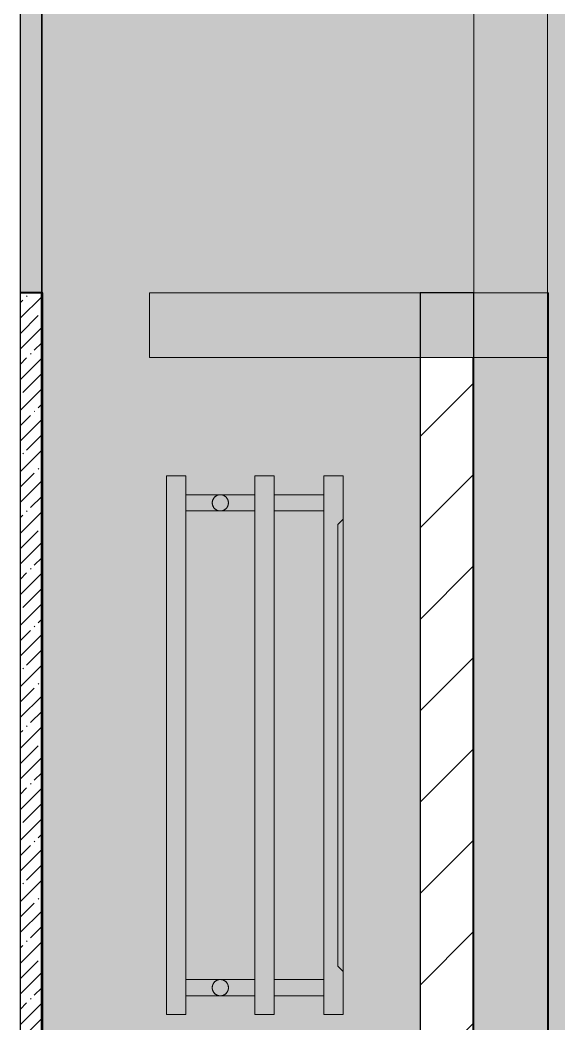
# Model space of a CAD drawing. Header units: millimetres. Extents: x 39486 to 115248, y -1987 to 27400.
# Drawn here: x 95969 to 96469, y 4321 to 5253 of the extents above; entities that cross this region are included whole.
import ezdxf

# ---------------------------------------------------------------- set-up
doc = ezdxf.new("R2010")
doc.units = ezdxf.units.MM
for name, color, linetype, lineweight, true_color in [('A-WALL-4', 7, 'Continuous', 40, 0x3c3c3c), ('A-WALL-5', 7, 'Continuous', 30, 0x3c3c3c), ('A-WALL-7', 7, 'Continuous', 30, 0x747472), ('A-WALL-FNSH-3', 7, 'Continuous', 30, 0x3c3c3c), ('I-FURN-103', 7, 'Continuous', 9, 0xd0d0ce), ('I-FURN-105', 7, 'Continuous', 9, 0xdbdbd7), ('I-FURN-3', 7, 'Continuous', 9, 0xc0c0c0), ('I-WALL-1', 7, 'Continuous', 9, 0x787878)]:
    doc.layers.add(name, color=color, linetype=linetype, lineweight=lineweight, true_color=true_color)
for name, color, linetype, lineweight in [('A-WALL-PATT', 7, 'Continuous', 9), ('I-WALL', 7, 'Continuous', 9), ('M-EQPM', 7, 'Continuous', 9)]:
    doc.layers.add(name, color=color, linetype=linetype, lineweight=lineweight)
for name, color, linetype, lineweight, true_color, transparency in [('I-FURN-104', 7, 'Continuous', 9, 0xf7f7ef, 0.7), ('I-FURN-109', 7, 'Continuous', 9, 0x7f7f7f, 0.7), ('M-EQPM-1', 7, 'Continuous', 9, 0xe6e6e6, 0.7)]:
    doc.layers.add(name, color=color, linetype=linetype, lineweight=lineweight, true_color=true_color, transparency=transparency)

# ---------------------------------------------------------------- blocks, each defined once
blk = doc.blocks.new('radiator_prado_classic_z_tip_30_po exemplyaru - Classic Z Тип 30-500-30677900-Развертка 2_19-2')
at = {"layer": 'M-EQPM-1'}
for points in [[(-26764.3, 4330), (-26746.3, 4330), (-26746.3, 4830), (-26764.3, 4830), (-26764.3, 4341.2)], [(-26682.3, 4330), (-26664.3, 4330), (-26664.3, 4830), (-26682.3, 4830), (-26682.3, 4341.2)], [(-26600.3, 4330), (-26600.3, 4370), (-26605.3, 4375), (-26605.3, 4785), (-26600.3, 4790), (-26600.3, 4830), (-26618.3, 4830), (-26618.3, 4330)], [(-26708.94, 4799.77), (-26708.49, 4800.33), (-26708.89, 4799.84)], [(-26707.07, 4803.03), (-26707.06, 4803.06), (-26707.06, 4803.06)], [(-26600.3, 4370), (-26600.3, 4790), (-26605.3, 4785), (-26605.3, 4375)], [(-26707.07, 4353.03), (-26707.06, 4353.06), (-26707.06, 4353.06)], [(-26708.94, 4349.77), (-26708.49, 4350.33), (-26708.89, 4349.84)]]:
    blk.add_hatch(color=256, dxfattribs=at).paths.add_polyline_path(points)
h = blk.add_hatch(color=256, dxfattribs=at)
h.paths.add_polyline_path([(-26710.55, 4805), (-26682.3, 4805), (-26682.3, 4812.5), (-26746.3, 4812.24), (-26746.3, 4805), (-26711.4, 4805)])
h.paths.add_polyline_path([(-26618.3, 4805), (-26618.3, 4812.5), (-26664.3, 4812.24), (-26664.3, 4805)])
h.paths.add_polyline_path([(-26707.07, 4806.97), (-26707.06, 4806.94), (-26707.06, 4806.95)])
h.paths.add_polyline_path([(-26708.94, 4810.23), (-26708.27, 4809.38), (-26708.89, 4810.16)])
h.paths.add_polyline_path([(-26720.79, 4808.75), (-26720.11, 4809.67), (-26720.79, 4808.76)])
h.paths.add_polyline_path([(-26721.53, 4806.97), (-26721.53, 4807), (-26721.53, 4806.98)])
h = blk.add_hatch(color=256, dxfattribs=at)
h.paths.add_polyline_path([(-26707.07, 4806.97), (-26707.34, 4807.65), (-26707.07, 4806.98)])
h.paths.add_polyline_path([(-26707.81, 4808.75), (-26708.27, 4809.38), (-26707.81, 4808.76)])
h = blk.add_hatch(color=256, dxfattribs=at)
h.paths.add_polyline_path([(-26714.3, 4797.5), (-26682.3, 4797.76), (-26682.3, 4805), (-26706.8, 4805), (-26707.34, 4802.35), (-26708.49, 4800.33), (-26709.83, 4799.02), (-26710.88, 4798.37), (-26712.56, 4797.73), (-26712.86, 4797.64)])
h.paths.add_polyline_path([(-26746.3, 4797.5), (-26712.36, 4797.79), (-26710.37, 4798.64), (-26708.51, 4800.33), (-26707.72, 4801.44), (-26707.06, 4803.12), (-26707.07, 4805), (-26746.3, 4805), (-26746.3, 4797.64)])
h.paths.add_polyline_path([(-26719.66, 4799.77), (-26720.33, 4800.62), (-26719.71, 4799.84)])
h.paths.add_polyline_path([(-26664.3, 4797.5), (-26618.3, 4797.76), (-26618.3, 4805), (-26664.3, 4805), (-26664.3, 4797.76)])
h = blk.add_hatch(color=256, dxfattribs=at)
h.paths.add_polyline_path([(-26720.79, 4358.75), (-26720.11, 4359.67), (-26720.79, 4358.76)])
h.paths.add_polyline_path([(-26721.53, 4356.97), (-26721.53, 4357), (-26721.53, 4356.98)])
h.paths.add_polyline_path([(-26718.05, 4355), (-26682.3, 4355), (-26682.3, 4362.5), (-26746.3, 4362.24), (-26746.3, 4355), (-26719.6, 4355)])
h.paths.add_polyline_path([(-26618.3, 4355), (-26618.3, 4362.5), (-26664.3, 4362.24), (-26664.3, 4355)])
h = blk.add_hatch(color=256, dxfattribs=at)
h.paths.add_polyline_path([(-26707.81, 4351.25), (-26708.49, 4350.33), (-26707.81, 4351.24)])
h.paths.add_polyline_path([(-26707.07, 4353.03), (-26707.34, 4352.35), (-26707.07, 4353.02)])
h.paths.add_polyline_path([(-26746.3, 4347.5), (-26682.3, 4347.76), (-26682.3, 4355), (-26746.3, 4355), (-26746.3, 4347.64)])
h.paths.add_polyline_path([(-26664.3, 4347.5), (-26618.3, 4347.76), (-26618.3, 4355), (-26664.3, 4355), (-26664.3, 4347.76)])
h.paths.add_polyline_path([(-26719.66, 4349.77), (-26720.33, 4350.62), (-26719.71, 4349.84)])
h = blk.add_hatch(color=256, dxfattribs=at)
h.paths.add_polyline_path([(-26707.07, 4356.97), (-26707.34, 4357.65), (-26707.07, 4356.98)])
h.paths.add_polyline_path([(-26707.81, 4358.75), (-26708.38, 4359.52), (-26707.81, 4358.76)])
at = {"layer": 'M-EQPM'}
for p, q in [((-26764.3, 4330), (-26764.3, 4830)), ((-26764.3, 4830), (-26746.3, 4830)), ((-26746.3, 4830), (-26764.3, 4830)), ((-26764.3, 4830), (-26764.3, 4330)), ((-26746.3, 4330), (-26746.3, 4830)), ((-26746.3, 4812.5), (-26746.3, 4830)), ((-26682.3, 4830), (-26664.3, 4830)), ((-26664.3, 4830), (-26682.3, 4830)), ((-26682.3, 4330), (-26682.3, 4830)), ((-26682.3, 4830), (-26682.3, 4812.5)), ((-26664.3, 4330), (-26664.3, 4830)), ((-26664.3, 4812.5), (-26664.3, 4830)), ((-26600.3, 4830), (-26618.3, 4830)), ((-26618.3, 4830), (-26600.3, 4830)), ((-26618.3, 4830), (-26618.3, 4330)), ((-26618.3, 4830), (-26618.3, 4812.5)), ((-26600.3, 4790), (-26600.3, 4830)), ((-26600.3, 4830), (-26600.3, 4330)), ((-26682.3, 4812.5), (-26746.3, 4812.5)), ((-26682.3, 4812.5), (-26746.3, 4812.5)), ((-26746.3, 4810.3), (-26746.3, 4812.5)), ((-26746.3, 4812.5), (-26746.3, 4812.24)), ((-26746.3, 4811.5), (-26746.3, 4812.5)), ((-26746.3, 4812.5), (-26746.3, 4805)), ((-26746.3, 4812.24), (-26746.3, 4811.5)), ((-26746.3, 4797.76), (-26746.3, 4812.24)), ((-26746.3, 4811.5), (-26746.3, 4810.3)), ((-26746.3, 4806.94), (-26746.3, 4811.5)), ((-26746.3, 4808.75), (-26746.3, 4810.3)), ((-26746.3, 4810.3), (-26746.3, 4808.75)), ((-26746.3, 4806.94), (-26746.3, 4808.75)), ((-26746.3, 4808.75), (-26746.3, 4806.94)), ((-26682.3, 4812.5), (-26682.3, 4812.24)), ((-26682.3, 4810.3), (-26682.3, 4812.5)), ((-26682.3, 4812.5), (-26682.3, 4812.24)), ((-26682.3, 4805), (-26682.3, 4812.5)), ((-26682.3, 4812.24), (-26682.3, 4811.5)), ((-26682.3, 4812.24), (-26682.3, 4811.5)), ((-26682.3, 4812.24), (-26682.3, 4797.76)), ((-26682.3, 4811.5), (-26682.3, 4810.3)), ((-26682.3, 4811.5), (-26682.3, 4805)), ((-26682.3, 4810.3), (-26682.3, 4808.75)), ((-26682.3, 4806.94), (-26682.3, 4810.3)), ((-26682.3, 4808.75), (-26682.3, 4805)), ((-26618.3, 4812.5), (-26664.3, 4812.5)), ((-26618.3, 4812.5), (-26664.3, 4812.5)), ((-26664.3, 4812.24), (-26664.3, 4812.5)), ((-26664.3, 4812.5), (-26664.3, 4812.24)), ((-26664.3, 4811.5), (-26664.3, 4812.5)), ((-26664.3, 4812.5), (-26664.3, 4805)), ((-26664.3, 4811.5), (-26664.3, 4812.24)), ((-26664.3, 4812.24), (-26664.3, 4811.5)), ((-26664.3, 4797.76), (-26664.3, 4812.24)), ((-26664.3, 4810.3), (-26664.3, 4811.5)), ((-26664.3, 4811.5), (-26664.3, 4810.3)), ((-26664.3, 4810.3), (-26664.3, 4811.5)), ((-26664.3, 4806.94), (-26664.3, 4810.3)), ((-26664.3, 4810.3), (-26664.3, 4808.75)), ((-26664.3, 4805), (-26664.3, 4810.3)), ((-26664.3, 4808.75), (-26664.3, 4806.94)), ((-26618.3, 4812.24), (-26618.3, 4812.5)), ((-26618.3, 4812.5), (-26618.3, 4805)), ((-26618.3, 4811.5), (-26618.3, 4812.5)), ((-26618.3, 4812.5), (-26618.3, 4805)), ((-26618.3, 4811.5), (-26618.3, 4812.24)), ((-26618.3, 4812.24), (-26618.3, 4797.76)), ((-26618.3, 4810.3), (-26618.3, 4811.5)), ((-26618.3, 4810.3), (-26618.3, 4811.5)), ((-26618.3, 4808.75), (-26618.3, 4810.3)), ((-26618.3, 4805), (-26618.3, 4810.3)), ((-26618.3, 4806.94), (-26618.3, 4808.75)), ((-26746.3, 4805), (-26746.3, 4806.94)), ((-26746.3, 4806.94), (-26746.3, 4805)), ((-26746.3, 4805), (-26746.3, 4806.94)), ((-26746.3, 4803.06), (-26746.3, 4805)), ((-26746.3, 4805), (-26746.3, 4797.76)), ((-26746.3, 4803.06), (-26746.3, 4805)), ((-26746.3, 4805), (-26746.3, 4797.5)), ((-26746.3, 4801.25), (-26746.3, 4803.06)), ((-26746.3, 4799.7), (-26746.3, 4803.06)), ((-26746.3, 4798.5), (-26746.3, 4801.25)), ((-26746.3, 4797.5), (-26746.3, 4799.7)), ((-26682.3, 4805), (-26682.3, 4806.94)), ((-26682.3, 4805), (-26682.3, 4803.06)), ((-26682.3, 4803.06), (-26682.3, 4805)), ((-26682.3, 4805), (-26682.3, 4798.5)), ((-26682.3, 4797.5), (-26682.3, 4805)), ((-26682.3, 4803.06), (-26682.3, 4801.25)), ((-26682.3, 4799.7), (-26682.3, 4803.06)), ((-26682.3, 4801.25), (-26682.3, 4799.7)), ((-26682.3, 4799.7), (-26682.3, 4798.5)), ((-26682.3, 4797.5), (-26682.3, 4799.7)), ((-26664.3, 4805), (-26664.3, 4806.94)), ((-26664.3, 4806.94), (-26664.3, 4805)), ((-26664.3, 4803.06), (-26664.3, 4805)), ((-26664.3, 4805), (-26664.3, 4798.5)), ((-26664.3, 4797.76), (-26664.3, 4805)), ((-26664.3, 4805), (-26664.3, 4797.5)), ((-26664.3, 4801.25), (-26664.3, 4803.06)), ((-26664.3, 4798.5), (-26664.3, 4801.25)), ((-26618.3, 4805), (-26618.3, 4806.94)), ((-26618.3, 4803.06), (-26618.3, 4805)), ((-26618.3, 4805), (-26618.3, 4803.06)), ((-26618.3, 4799.7), (-26618.3, 4805)), ((-26618.3, 4805), (-26618.3, 4797.5)), ((-26618.3, 4797.5), (-26618.3, 4803.06)), ((-26618.3, 4803.06), (-26618.3, 4801.25)), ((-26618.3, 4801.25), (-26618.3, 4799.7)), ((-26618.3, 4799.7), (-26618.3, 4797.76)), ((-26618.3, 4797.76), (-26618.3, 4799.7)), ((-26746.3, 4797.5), (-26746.3, 4798.5)), ((-26746.3, 4797.76), (-26746.3, 4797.5)), ((-26746.3, 4797.5), (-26682.3, 4797.5)), ((-26746.3, 4797.5), (-26682.3, 4797.5)), ((-26746.3, 4362.5), (-26746.3, 4797.5)), ((-26682.3, 4798.5), (-26682.3, 4797.76)), ((-26682.3, 4798.5), (-26682.3, 4797.5)), ((-26682.3, 4797.76), (-26682.3, 4797.5)), ((-26682.3, 4797.5), (-26682.3, 4362.5)), ((-26664.3, 4797.5), (-26664.3, 4798.5)), ((-26664.3, 4798.5), (-26664.3, 4797.76)), ((-26664.3, 4797.76), (-26664.3, 4797.5)), ((-26664.3, 4797.5), (-26664.3, 4797.76)), ((-26664.3, 4797.5), (-26618.3, 4797.5)), ((-26664.3, 4797.5), (-26618.3, 4797.5)), ((-26664.3, 4362.5), (-26664.3, 4797.5)), ((-26618.3, 4797.76), (-26618.3, 4797.5)), ((-26618.3, 4797.5), (-26618.3, 4797.76)), ((-26618.3, 4797.5), (-26618.3, 4362.5)), ((-26600.3, 4790), (-26605.3, 4785)), ((-26600.3, 4790), (-26605.3, 4785)), ((-26600.3, 4790), (-26605.3, 4785)), ((-26600.3, 4790), (-26605.3, 4785)), ((-26600.3, 4790), (-26605.3, 4785)), ((-26600.3, 4790), (-26605.3, 4785)), ((-26600.3, 4790), (-26605.3, 4785)), ((-26600.3, 4790), (-26605.3, 4785)), ((-26600.3, 4790), (-26605.3, 4785)), ((-26600.3, 4790), (-26605.3, 4785)), ((-26600.3, 4790), (-26605.3, 4785)), ((-26600.3, 4790), (-26605.3, 4785)), ((-26600.3, 4790), (-26605.3, 4785)), ((-26600.3, 4790), (-26605.3, 4785)), ((-26600.3, 4790), (-26605.3, 4785)), ((-26600.3, 4790), (-26605.3, 4785)), ((-26600.3, 4790), (-26605.3, 4785)), ((-26600.3, 4790), (-26605.3, 4785)), ((-26600.3, 4790), (-26605.3, 4785)), ((-26600.3, 4790), (-26605.3, 4785)), ((-26600.3, 4790), (-26605.3, 4785)), ((-26600.3, 4790), (-26605.3, 4785)), ((-26600.3, 4790), (-26605.3, 4785)), ((-26600.3, 4790), (-26605.3, 4785)), ((-26600.3, 4790), (-26605.3, 4785)), ((-26600.3, 4790), (-26605.3, 4785)), ((-26600.3, 4790), (-26605.3, 4785)), ((-26600.3, 4790), (-26605.3, 4785)), ((-26600.3, 4370), (-26600.3, 4790)), ((-26600.3, 4790), (-26600.3, 4370)), ((-26600.3, 4370), (-26600.3, 4790)), ((-26600.3, 4790), (-26600.3, 4370)), ((-26600.3, 4370), (-26600.3, 4790)), ((-26600.3, 4790), (-26600.3, 4370)), ((-26600.3, 4370), (-26600.3, 4790)), ((-26600.3, 4790), (-26600.3, 4370)), ((-26600.3, 4370), (-26600.3, 4790)), ((-26600.3, 4790), (-26600.3, 4370)), ((-26600.3, 4370), (-26600.3, 4790)), ((-26600.3, 4790), (-26600.3, 4370)), ((-26600.3, 4370), (-26600.3, 4790)), ((-26600.3, 4790), (-26600.3, 4370)), ((-26600.3, 4370), (-26600.3, 4790)), ((-26600.3, 4790), (-26600.3, 4370)), ((-26600.3, 4370), (-26600.3, 4790)), ((-26600.3, 4370), (-26600.3, 4790)), ((-26600.3, 4790), (-26600.3, 4370)), ((-26600.3, 4370), (-26600.3, 4790)), ((-26600.3, 4790), (-26600.3, 4370)), ((-26600.3, 4370), (-26600.3, 4790)), ((-26600.3, 4790), (-26600.3, 4370)), ((-26600.3, 4370), (-26600.3, 4790)), ((-26600.3, 4790), (-26600.3, 4370)), ((-26600.3, 4370), (-26600.3, 4790)), ((-26600.3, 4790), (-26600.3, 4370)), ((-26600.3, 4370), (-26600.3, 4790)), ((-26600.3, 4790), (-26600.3, 4370)), ((-26605.3, 4375), (-26605.3, 4785)), ((-26605.3, 4785), (-26605.3, 4375)), ((-26605.3, 4375), (-26605.3, 4785)), ((-26605.3, 4785), (-26605.3, 4375)), ((-26605.3, 4375), (-26605.3, 4785)), ((-26605.3, 4785), (-26605.3, 4375)), ((-26605.3, 4375), (-26605.3, 4785)), ((-26605.3, 4785), (-26605.3, 4375)), ((-26605.3, 4375), (-26605.3, 4785)), ((-26605.3, 4785), (-26605.3, 4375)), ((-26605.3, 4375), (-26605.3, 4785)), ((-26605.3, 4785), (-26605.3, 4375)), ((-26605.3, 4375), (-26605.3, 4785)), ((-26605.3, 4785), (-26605.3, 4375)), ((-26605.3, 4785), (-26605.3, 4375)), ((-26605.3, 4375), (-26605.3, 4785)), ((-26605.3, 4785), (-26605.3, 4375)), ((-26605.3, 4375), (-26605.3, 4785)), ((-26605.3, 4785), (-26605.3, 4375)), ((-26605.3, 4375), (-26605.3, 4785)), ((-26605.3, 4785), (-26605.3, 4375)), ((-26605.3, 4375), (-26605.3, 4785)), ((-26605.3, 4785), (-26605.3, 4375)), ((-26605.3, 4375), (-26605.3, 4785)), ((-26605.3, 4785), (-26605.3, 4375)), ((-26605.3, 4785), (-26605.3, 4375)), ((-26605.3, 4375), (-26605.3, 4785)), ((-26605.3, 4785), (-26605.3, 4375)), ((-26605.3, 4375), (-26600.3, 4370)), ((-26600.3, 4370), (-26605.3, 4375)), ((-26605.3, 4375), (-26600.3, 4370)), ((-26600.3, 4370), (-26605.3, 4375)), ((-26605.3, 4375), (-26600.3, 4370)), ((-26600.3, 4370), (-26605.3, 4375)), ((-26605.3, 4375), (-26600.3, 4370)), ((-26600.3, 4370), (-26605.3, 4375)), ((-26605.3, 4375), (-26600.3, 4370)), ((-26600.3, 4370), (-26605.3, 4375)), ((-26605.3, 4375), (-26600.3, 4370)), ((-26600.3, 4370), (-26605.3, 4375)), ((-26605.3, 4375), (-26600.3, 4370)), ((-26600.3, 4370), (-26605.3, 4375)), ((-26605.3, 4375), (-26600.3, 4370)), ((-26600.3, 4370), (-26605.3, 4375)), ((-26605.3, 4375), (-26600.3, 4370)), ((-26600.3, 4370), (-26605.3, 4375)), ((-26605.3, 4375), (-26600.3, 4370)), ((-26600.3, 4370), (-26605.3, 4375)), ((-26605.3, 4375), (-26600.3, 4370)), ((-26600.3, 4370), (-26605.3, 4375)), ((-26605.3, 4375), (-26600.3, 4370)), ((-26600.3, 4370), (-26605.3, 4375)), ((-26605.3, 4375), (-26600.3, 4370)), ((-26605.3, 4375), (-26600.3, 4370)), ((-26605.3, 4375), (-26600.3, 4370)), ((-26600.3, 4370), (-26605.3, 4375)), ((-26600.3, 4330), (-26600.3, 4370)), ((-26682.3, 4362.5), (-26746.3, 4362.5)), ((-26682.3, 4362.5), (-26746.3, 4362.5)), ((-26746.3, 4362.24), (-26746.3, 4362.5)), ((-26746.3, 4362.5), (-26746.3, 4362.24)), ((-26746.3, 4360.3), (-26746.3, 4362.5)), ((-26746.3, 4362.5), (-26746.3, 4355)), ((-26746.3, 4361.5), (-26746.3, 4362.24)), ((-26746.3, 4362.24), (-26746.3, 4360.3)), ((-26746.3, 4347.76), (-26746.3, 4362.24)), ((-26746.3, 4356.94), (-26746.3, 4361.5)), ((-26682.3, 4362.5), (-26682.3, 4362.24)), ((-26682.3, 4361.5), (-26682.3, 4362.5)), ((-26682.3, 4362.5), (-26682.3, 4362.24)), ((-26682.3, 4355), (-26682.3, 4362.5)), ((-26682.3, 4362.24), (-26682.3, 4361.5)), ((-26682.3, 4362.24), (-26682.3, 4355)), ((-26682.3, 4362.24), (-26682.3, 4347.76)), ((-26682.3, 4361.5), (-26682.3, 4360.3)), ((-26682.3, 4360.3), (-26682.3, 4361.5)), ((-26618.3, 4362.5), (-26664.3, 4362.5)), ((-26618.3, 4362.5), (-26664.3, 4362.5)), ((-26664.3, 4355), (-26664.3, 4362.5)), ((-26664.3, 4362.5), (-26664.3, 4362.24)), ((-26664.3, 4360.3), (-26664.3, 4362.5)), ((-26664.3, 4362.5), (-26664.3, 4355)), ((-26664.3, 4362.24), (-26664.3, 4361.5)), ((-26664.3, 4347.76), (-26664.3, 4362.24)), ((-26664.3, 4361.5), (-26664.3, 4360.3)), ((-26618.3, 4362.24), (-26618.3, 4362.5)), ((-26618.3, 4362.5), (-26618.3, 4362.24)), ((-26618.3, 4362.24), (-26618.3, 4362.5)), ((-26618.3, 4362.5), (-26618.3, 4355)), ((-26618.3, 4361.5), (-26618.3, 4362.24)), ((-26618.3, 4362.24), (-26618.3, 4355)), ((-26618.3, 4355), (-26618.3, 4362.24)), ((-26618.3, 4362.24), (-26618.3, 4347.76)), ((-26618.3, 4355), (-26618.3, 4361.5)), ((-26746.3, 4360.3), (-26746.3, 4358.75)), ((-26746.3, 4356.94), (-26746.3, 4360.3)), ((-26746.3, 4358.75), (-26746.3, 4356.94)), ((-26746.3, 4355), (-26746.3, 4356.94)), ((-26746.3, 4356.94), (-26746.3, 4355)), ((-26746.3, 4355), (-26746.3, 4356.94)), ((-26746.3, 4351.25), (-26746.3, 4355)), ((-26746.3, 4355), (-26746.3, 4351.25)), ((-26746.3, 4353.06), (-26746.3, 4355)), ((-26746.3, 4355), (-26746.3, 4347.5)), ((-26746.3, 4348.5), (-26746.3, 4353.06)), ((-26682.3, 4360.3), (-26682.3, 4358.75)), ((-26682.3, 4358.75), (-26682.3, 4360.3)), ((-26682.3, 4358.75), (-26682.3, 4355)), ((-26682.3, 4356.94), (-26682.3, 4358.75)), ((-26682.3, 4355), (-26682.3, 4356.94)), ((-26682.3, 4355), (-26682.3, 4353.06)), ((-26682.3, 4349.7), (-26682.3, 4355)), ((-26682.3, 4355), (-26682.3, 4351.25)), ((-26682.3, 4347.5), (-26682.3, 4355)), ((-26682.3, 4353.06), (-26682.3, 4351.25)), ((-26664.3, 4360.3), (-26664.3, 4356.94)), ((-26664.3, 4358.75), (-26664.3, 4360.3)), ((-26664.3, 4355), (-26664.3, 4358.75)), ((-26664.3, 4356.94), (-26664.3, 4355)), ((-26664.3, 4351.25), (-26664.3, 4355)), ((-26664.3, 4355), (-26664.3, 4347.76)), ((-26664.3, 4353.06), (-26664.3, 4355)), ((-26664.3, 4355), (-26664.3, 4347.5)), ((-26664.3, 4349.7), (-26664.3, 4353.06)), ((-26618.3, 4353.06), (-26618.3, 4355)), ((-26618.3, 4355), (-26618.3, 4353.06)), ((-26618.3, 4353.06), (-26618.3, 4355)), ((-26618.3, 4355), (-26618.3, 4347.5)), ((-26618.3, 4351.25), (-26618.3, 4353.06)), ((-26618.3, 4353.06), (-26618.3, 4349.7)), ((-26618.3, 4351.25), (-26618.3, 4353.06)), ((-26746.3, 4349.7), (-26746.3, 4351.25)), ((-26746.3, 4351.25), (-26746.3, 4349.7)), ((-26746.3, 4348.5), (-26746.3, 4349.7)), ((-26746.3, 4349.7), (-26746.3, 4347.76)), ((-26746.3, 4347.76), (-26746.3, 4348.5)), ((-26746.3, 4347.5), (-26746.3, 4348.5)), ((-26746.3, 4347.5), (-26746.3, 4347.76)), ((-26746.3, 4347.76), (-26746.3, 4347.5)), ((-26746.3, 4347.5), (-26682.3, 4347.5)), ((-26746.3, 4347.5), (-26682.3, 4347.5)), ((-26746.3, 4330), (-26746.3, 4347.5)), ((-26682.3, 4351.25), (-26682.3, 4348.5)), ((-26682.3, 4351.25), (-26682.3, 4349.7)), ((-26682.3, 4347.76), (-26682.3, 4349.7)), ((-26682.3, 4349.7), (-26682.3, 4348.5)), ((-26682.3, 4348.5), (-26682.3, 4347.76)), ((-26682.3, 4348.5), (-26682.3, 4347.76)), ((-26682.3, 4347.76), (-26682.3, 4347.5)), ((-26682.3, 4347.5), (-26682.3, 4347.76)), ((-26682.3, 4347.76), (-26682.3, 4347.5)), ((-26682.3, 4347.5), (-26682.3, 4330)), ((-26664.3, 4349.7), (-26664.3, 4351.25)), ((-26664.3, 4347.5), (-26664.3, 4349.7)), ((-26664.3, 4348.5), (-26664.3, 4349.7)), ((-26664.3, 4347.5), (-26664.3, 4348.5)), ((-26664.3, 4347.76), (-26664.3, 4347.5)), ((-26664.3, 4347.5), (-26618.3, 4347.5)), ((-26664.3, 4347.5), (-26618.3, 4347.5)), ((-26664.3, 4330), (-26664.3, 4347.5)), ((-26618.3, 4348.5), (-26618.3, 4351.25)), ((-26618.3, 4347.5), (-26618.3, 4351.25)), ((-26618.3, 4349.7), (-26618.3, 4347.5)), ((-26618.3, 4347.76), (-26618.3, 4348.5)), ((-26618.3, 4347.5), (-26618.3, 4347.76)), ((-26618.3, 4347.5), (-26618.3, 4330)), ((-26764.3, 4330), (-26746.3, 4330)), ((-26746.3, 4330), (-26764.3, 4330)), ((-26682.3, 4330), (-26664.3, 4330)), ((-26664.3, 4330), (-26682.3, 4330)), ((-26600.3, 4330), (-26618.3, 4330)), ((-26618.3, 4330), (-26600.3, 4330))]:
    blk.add_line(p, q, dxfattribs=at)
for centre, start, end in [((-26714.3, 4805), 0, 180), ((-26714.3, 4805), 150, 164.49794), ((-26714.3, 4805), 136.37895, 149.93487), ((-26714.3, 4805), 121.69476, 135), ((-26714.3, 4805), 117.26107, 120), ((-26714.3, 4805), 107.50829, 117.26107), ((-26714.3, 4805), 90, 107.50829), ((-26714.3, 4805), 72.49171, 90), ((-26714.3, 4805), 62.73893, 72.49171), ((-26714.3, 4805), 60, 62.73893), ((-26714.3, 4805), 45, 58.30524), ((-26714.3, 4805), 30.06513, 43.62105), ((-26714.3, 4805), 15.50206, 30), ((-26714.3, 4805), 165, 180), ((-26714.3, 4805), 180, 195), ((-26714.3, 4805), 180, 0), ((-26714.3, 4805), 195.50206, 210), ((-26714.3, 4805), 210.06513, 223.62105), ((-26714.3, 4805), 225, 230.91423), ((-26714.3, 4805), 231.41268, 238.30524), ((-26714.3, 4805), 301.69476, 306.46421), ((-26714.3, 4805), 309.08577, 315), ((-26714.3, 4805), 316.37895, 329.93487), ((-26714.3, 4805), 330, 344.49794), ((-26714.3, 4805), 0, 15), ((-26714.3, 4805), 345, 0), ((-26714.3, 4805), 240, 242.73893), ((-26714.3, 4805), 242.73893, 252.49171), ((-26714.3, 4805), 252.49171, 255), ((-26714.3, 4805), 255, 270), ((-26714.3, 4805), 270, 285), ((-26714.3, 4805), 285, 287.50829), ((-26714.3, 4805), 287.50829, 297.26107), ((-26714.3, 4805), 297.26107, 300), ((-26714.3, 4355), 0, 180), ((-26714.3, 4355), 121.68165, 135), ((-26714.3, 4355), 117.28226, 120), ((-26714.3, 4355), 107.49554, 117.28226), ((-26714.3, 4355), 105.00484, 107.49554), ((-26714.3, 4355), 90.00451, 103.42927), ((-26714.3, 4355), 75.00451, 90), ((-26714.3, 4355), 72.47896, 75), ((-26714.3, 4355), 62.76012, 72.47896), ((-26714.3, 4355), 60.00484, 62.76012), ((-26714.3, 4355), 45.00563, 58.29213), ((-26714.3, 4355), 165, 195), ((-26714.3, 4355), 180, 0), ((-26714.3, 4355), 150, 164.49794), ((-26714.3, 4355), 195.50206, 210), ((-26714.3, 4355), 142.51904, 149.93487), ((-26714.3, 4355), 136.37895, 141.14278), ((-26714.3, 4355), 37.48096, 43.62105), ((-26714.3, 4355), 30.06513, 36.09099), ((-26714.3, 4355), 15.50206, 30), ((-26714.3, 4355), 330, 344.49794), ((-26714.3, 4355), 0, 15), ((-26714.3, 4355), 345, 0), ((-26714.3, 4355), 210.06513, 223.62105), ((-26714.3, 4355), 225, 238.31835), ((-26714.3, 4355), 240, 242.71774), ((-26714.3, 4355), 242.71774, 252.50446), ((-26714.3, 4355), 252.50446, 254.99516), ((-26714.3, 4355), 256.57073, 269.99549), ((-26714.3, 4355), 270, 284.99549), ((-26714.3, 4355), 285, 287.52104), ((-26714.3, 4355), 287.52104, 297.23988), ((-26714.3, 4355), 297.23988, 299.99516), ((-26714.3, 4355), 301.70787, 314.99437), ((-26714.3, 4355), 316.37895, 329.93487)]:
    blk.add_arc(centre, 7.5, start, end, dxfattribs=at)
for points in [[(-26721.53, 4807), (-26721.48, 4807.16), (-26721.39, 4807.47), (-26721.21, 4807.92), (-26721.01, 4808.35), (-26720.87, 4808.62), (-26720.79, 4808.76)], [(-26721.53, 4807), (-26721.49, 4807.16), (-26721.39, 4807.47), (-26721.21, 4807.92), (-26721.01, 4808.35), (-26720.87, 4808.62), (-26720.79, 4808.76)], [(-26720.79, 4808.76), (-26720.71, 4808.89), (-26720.56, 4809.15), (-26720.3, 4809.51), (-26720.03, 4809.85), (-26719.84, 4810.06), (-26719.74, 4810.16)], [(-26720.79, 4808.76), (-26720.72, 4808.89), (-26720.56, 4809.15), (-26720.3, 4809.51), (-26720.03, 4809.85), (-26719.84, 4810.06), (-26719.74, 4810.16)], [(-26717.15, 4811.94), (-26716.69, 4812.13), (-26716.22, 4812.27), (-26715.74, 4812.36)], [(-26715.74, 4812.36), (-26715.26, 4812.45), (-26714.78, 4812.5), (-26714.3, 4812.5)], [(-26714.3, 4812.5), (-26713.82, 4812.5), (-26713.34, 4812.45), (-26712.86, 4812.36)], [(-26712.86, 4812.36), (-26712.38, 4812.27), (-26711.91, 4812.13), (-26711.45, 4811.94)], [(-26708.86, 4810.16), (-26708.76, 4810.06), (-26708.57, 4809.85), (-26708.3, 4809.51), (-26708.04, 4809.15), (-26707.88, 4808.89), (-26707.81, 4808.76)], [(-26708.86, 4810.16), (-26708.76, 4810.06), (-26708.57, 4809.85), (-26708.3, 4809.51), (-26708.04, 4809.15), (-26707.88, 4808.89), (-26707.81, 4808.76)], [(-26707.81, 4808.76), (-26707.73, 4808.62), (-26707.59, 4808.35), (-26707.39, 4807.92), (-26707.21, 4807.47), (-26707.12, 4807.16), (-26707.07, 4807)], [(-26707.81, 4808.76), (-26707.73, 4808.62), (-26707.59, 4808.35), (-26707.39, 4807.92), (-26707.21, 4807.47), (-26707.11, 4807.16), (-26707.07, 4807)], [(-26720.79, 4801.24), (-26720.87, 4801.38), (-26721.01, 4801.65), (-26721.21, 4802.08), (-26721.39, 4802.53), (-26721.48, 4802.84), (-26721.53, 4803)], [(-26720.79, 4801.24), (-26720.87, 4801.38), (-26721.01, 4801.65), (-26721.21, 4802.08), (-26721.39, 4802.53), (-26721.49, 4802.84), (-26721.53, 4803)], [(-26719.74, 4799.84), (-26719.84, 4799.94), (-26720.03, 4800.15), (-26720.3, 4800.49), (-26720.56, 4800.85), (-26720.71, 4801.11), (-26720.79, 4801.24)], [(-26719.74, 4799.84), (-26719.84, 4799.94), (-26720.03, 4800.15), (-26720.3, 4800.49), (-26720.56, 4800.85), (-26720.72, 4801.11), (-26720.79, 4801.24)], [(-26707.81, 4801.24), (-26707.88, 4801.11), (-26708.04, 4800.85), (-26708.3, 4800.49), (-26708.57, 4800.15), (-26708.76, 4799.94), (-26708.86, 4799.84)], [(-26707.81, 4801.24), (-26707.88, 4801.11), (-26708.04, 4800.85), (-26708.3, 4800.49), (-26708.57, 4800.15), (-26708.76, 4799.94), (-26708.86, 4799.84)], [(-26707.07, 4803), (-26707.12, 4802.84), (-26707.21, 4802.53), (-26707.39, 4802.08), (-26707.59, 4801.65), (-26707.73, 4801.38), (-26707.81, 4801.24)], [(-26707.07, 4803), (-26707.11, 4802.84), (-26707.21, 4802.53), (-26707.39, 4802.08), (-26707.59, 4801.65), (-26707.73, 4801.38), (-26707.81, 4801.24)], [(-26715.74, 4797.64), (-26716.22, 4797.73), (-26716.69, 4797.87), (-26717.15, 4798.06)], [(-26714.3, 4797.5), (-26714.78, 4797.5), (-26715.26, 4797.55), (-26715.74, 4797.64)], [(-26712.86, 4797.64), (-26713.34, 4797.55), (-26713.82, 4797.5), (-26714.3, 4797.5)], [(-26711.45, 4798.06), (-26711.91, 4797.87), (-26712.38, 4797.73), (-26712.86, 4797.64)], [(-26715.74, 4362.36), (-26716.22, 4362.27), (-26716.69, 4362.13), (-26717.15, 4361.94)], [(-26714.3, 4362.5), (-26714.78, 4362.5), (-26715.26, 4362.45), (-26715.74, 4362.36)], [(-26712.86, 4362.36), (-26713.34, 4362.45), (-26713.81, 4362.5), (-26714.3, 4362.5)], [(-26711.45, 4361.94), (-26711.91, 4362.13), (-26712.38, 4362.27), (-26712.86, 4362.36)], [(-26720.79, 4358.76), (-26720.87, 4358.62), (-26721.01, 4358.35), (-26721.21, 4357.92), (-26721.39, 4357.47), (-26721.48, 4357.16), (-26721.53, 4357)], [(-26721.53, 4357), (-26721.49, 4357.16), (-26721.39, 4357.47), (-26721.21, 4357.92), (-26721.01, 4358.35), (-26720.87, 4358.62), (-26720.79, 4358.76)], [(-26721.53, 4353), (-26721.48, 4352.84), (-26721.39, 4352.53), (-26721.21, 4352.08), (-26721.01, 4351.65), (-26720.87, 4351.38), (-26720.79, 4351.24)], [(-26720.79, 4351.24), (-26720.87, 4351.38), (-26721.01, 4351.65), (-26721.21, 4352.08), (-26721.39, 4352.53), (-26721.49, 4352.84), (-26721.53, 4353)], [(-26720.79, 4358.76), (-26720.72, 4358.89), (-26720.56, 4359.15), (-26720.3, 4359.51), (-26720.03, 4359.85), (-26719.84, 4360.06), (-26719.74, 4360.16)], [(-26720.3, 4359.5), (-26720.39, 4359.39), (-26720.56, 4359.15), (-26720.72, 4358.89), (-26720.79, 4358.76)], [(-26708.3, 4359.5), (-26708.39, 4359.62), (-26708.57, 4359.85), (-26708.76, 4360.06), (-26708.86, 4360.16)], [(-26708.86, 4360.16), (-26708.76, 4360.06), (-26708.57, 4359.85), (-26708.3, 4359.51), (-26708.04, 4359.15), (-26707.88, 4358.89), (-26707.81, 4358.76)], [(-26707.81, 4358.76), (-26707.88, 4358.89), (-26708.04, 4359.15), (-26708.21, 4359.39), (-26708.3, 4359.5)], [(-26707.07, 4357), (-26707.11, 4357.16), (-26707.21, 4357.47), (-26707.39, 4357.92), (-26707.59, 4358.35), (-26707.73, 4358.62), (-26707.81, 4358.76)], [(-26707.81, 4358.76), (-26707.73, 4358.62), (-26707.59, 4358.35), (-26707.39, 4357.92), (-26707.21, 4357.47), (-26707.11, 4357.16), (-26707.07, 4357)], [(-26707.81, 4351.24), (-26707.73, 4351.38), (-26707.59, 4351.65), (-26707.39, 4352.08), (-26707.21, 4352.53), (-26707.11, 4352.84), (-26707.07, 4353)], [(-26707.07, 4353), (-26707.11, 4352.84), (-26707.21, 4352.53), (-26707.39, 4352.08), (-26707.59, 4351.65), (-26707.73, 4351.38), (-26707.81, 4351.24)], [(-26720.79, 4351.24), (-26720.72, 4351.11), (-26720.56, 4350.85), (-26720.3, 4350.49), (-26720.03, 4350.15), (-26719.84, 4349.94), (-26719.74, 4349.84)], [(-26719.74, 4349.84), (-26719.84, 4349.94), (-26720.03, 4350.15), (-26720.3, 4350.49), (-26720.56, 4350.85), (-26720.72, 4351.11), (-26720.79, 4351.24)], [(-26717.15, 4348.06), (-26716.69, 4347.87), (-26716.22, 4347.73), (-26715.74, 4347.64)], [(-26715.74, 4347.64), (-26715.26, 4347.55), (-26714.78, 4347.5), (-26714.3, 4347.5)], [(-26714.3, 4347.5), (-26713.81, 4347.5), (-26713.34, 4347.55), (-26712.86, 4347.64)], [(-26712.86, 4347.64), (-26712.38, 4347.73), (-26711.91, 4347.87), (-26711.45, 4348.06)], [(-26708.86, 4349.84), (-26708.76, 4349.94), (-26708.57, 4350.15), (-26708.3, 4350.49), (-26708.04, 4350.85), (-26707.88, 4351.11), (-26707.81, 4351.24)], [(-26707.81, 4351.24), (-26707.88, 4351.11), (-26708.04, 4350.85), (-26708.3, 4350.49), (-26708.57, 4350.15), (-26708.76, 4349.94), (-26708.86, 4349.84)]]:
    blk.add_open_spline(points, degree=3, dxfattribs=at)
for points, knots in [([(-26719.74, 4810.16), (-26719.65, 4810.26), (-26719.45, 4810.46), (-26719.04, 4810.82), (-26718.61, 4811.14), (-26718.18, 4811.43), (-26717.73, 4811.68), (-26716.93, 4812.06), (-26715.74, 4812.41), (-26714.78, 4812.5), (-26714.3, 4812.5)], [0.4285714, 0.4285714, 0.4285714, 0.4285714, 0.4642857, 0.5, 0.5714286, 0.6071429, 0.6428571, 0.7142857, 0.8571429, 1, 1, 1, 1]), ([(-26719.58, 4810.32), (-26719.54, 4810.37), (-26719.39, 4810.51), (-26719.13, 4810.74), (-26718.91, 4810.92), (-26718.79, 4811.01)], [0.44802074, 0.44802074, 0.44802074, 0.44802074, 0.46428571, 0.5, 0.54036514, 0.54036514, 0.54036514, 0.54036514]), ([(-26718.5, 4811.21), (-26718.39, 4811.28), (-26718.17, 4811.43), (-26717.73, 4811.68), (-26717.38, 4811.84), (-26717.15, 4811.94)], [0.5714286, 0.5714286, 0.5714286, 0.5714286, 0.6071429, 0.6428571, 0.7142857, 0.7142857, 0.7142857, 0.7142857]), ([(-26714.3, 4812.5), (-26713.82, 4812.5), (-26712.86, 4812.41), (-26711.67, 4812.06), (-26710.87, 4811.68), (-26710.42, 4811.43), (-26710.1, 4811.21), (-26709.77, 4810.98), (-26709.46, 4810.73), (-26709.15, 4810.46), (-26708.95, 4810.26), (-26708.86, 4810.16)], [0, 0, 0, 0, 0.1428571, 0.2857143, 0.3571429, 0.3928571, 0.4285714, 0.4642857, 0.5, 0.5357143, 0.5714286, 0.5714286, 0.5714286, 0.5714286]), ([(-26711.45, 4811.94), (-26711.22, 4811.84), (-26710.87, 4811.68), (-26710.43, 4811.43), (-26710.2, 4811.28), (-26710.1, 4811.21)], [0.2857143, 0.2857143, 0.2857143, 0.2857143, 0.3571429, 0.3928571, 0.4285714, 0.4285714, 0.4285714, 0.4285714]), ([(-26710.1, 4811.21), (-26709.99, 4811.14), (-26709.77, 4810.98), (-26709.46, 4810.73), (-26709.21, 4810.51), (-26709.06, 4810.37), (-26709.02, 4810.32)], [0.4285714, 0.4285714, 0.4285714, 0.4285714, 0.4642857, 0.5, 0.5357143, 0.5519793, 0.5519793, 0.5519793, 0.5519793]), ([(-26721.8, 4805), (-26721.8, 4805.35), (-26721.76, 4805.86), (-26721.65, 4806.52), (-26721.57, 4806.84), (-26721.53, 4807)], [0, 0, 0, 0, 0.0714286, 0.1071429, 0.1428571, 0.1428571, 0.1428571, 0.1428571]), ([(-26721.8, 4805), (-26721.79, 4805.35), (-26721.75, 4805.86), (-26721.64, 4806.52), (-26721.57, 4806.84), (-26721.53, 4807)], [0, 0, 0, 0, 0.0714286, 0.1071429, 0.1428571, 0.1428571, 0.1428571, 0.1428571]), ([(-26721.53, 4803), (-26721.57, 4803.16), (-26721.65, 4803.48), (-26721.76, 4804.14), (-26721.8, 4804.65), (-26721.8, 4805)], [0.8571429, 0.8571429, 0.8571429, 0.8571429, 0.8928571, 0.9285714, 1, 1, 1, 1]), ([(-26721.53, 4803), (-26721.57, 4803.16), (-26721.64, 4803.48), (-26721.75, 4804.14), (-26721.79, 4804.65), (-26721.8, 4805)], [0.8571429, 0.8571429, 0.8571429, 0.8571429, 0.8928571, 0.9285714, 1, 1, 1, 1]), ([(-26714.3, 4797.5), (-26714.78, 4797.5), (-26715.74, 4797.59), (-26716.93, 4797.94), (-26717.73, 4798.32), (-26718.18, 4798.57), (-26718.5, 4798.79), (-26718.83, 4799.02), (-26719.14, 4799.27), (-26719.45, 4799.54), (-26719.65, 4799.74), (-26719.74, 4799.84)], [0, 0, 0, 0, 0.1428571, 0.2857143, 0.3571429, 0.3928571, 0.4285714, 0.4642857, 0.5, 0.5357143, 0.5714286, 0.5714286, 0.5714286, 0.5714286]), ([(-26719.04, 4799.19), (-26719.07, 4799.21), (-26719.21, 4799.33), (-26719.39, 4799.49), (-26719.54, 4799.63), (-26719.58, 4799.68)], [0.48809076, 0.48809076, 0.48809076, 0.48809076, 0.5, 0.53571429, 0.55197926, 0.55197926, 0.55197926, 0.55197926]), ([(-26718.5, 4798.79), (-26718.61, 4798.86), (-26718.78, 4798.98), (-26718.94, 4799.1), (-26718.99, 4799.15)], [0.42857143, 0.42857143, 0.42857143, 0.42857143, 0.46428571, 0.48279444, 0.48279444, 0.48279444, 0.48279444]), ([(-26717.15, 4798.06), (-26717.38, 4798.16), (-26717.73, 4798.32), (-26718.17, 4798.57), (-26718.39, 4798.72), (-26718.5, 4798.79)], [0.2857143, 0.2857143, 0.2857143, 0.2857143, 0.3571429, 0.3928571, 0.4285714, 0.4285714, 0.4285714, 0.4285714]), ([(-26708.86, 4799.84), (-26708.95, 4799.74), (-26709.15, 4799.54), (-26709.56, 4799.18), (-26709.99, 4798.86), (-26710.42, 4798.57), (-26710.87, 4798.32), (-26711.67, 4797.94), (-26712.86, 4797.59), (-26713.82, 4797.5), (-26714.3, 4797.5)], [0.4285714, 0.4285714, 0.4285714, 0.4285714, 0.4642857, 0.5, 0.5714286, 0.6071429, 0.6428571, 0.7142857, 0.8571429, 1, 1, 1, 1]), ([(-26710.1, 4798.79), (-26710.2, 4798.72), (-26710.43, 4798.57), (-26710.87, 4798.32), (-26711.22, 4798.16), (-26711.45, 4798.06)], [0.5714286, 0.5714286, 0.5714286, 0.5714286, 0.6071429, 0.6428571, 0.7142857, 0.7142857, 0.7142857, 0.7142857]), ([(-26709.02, 4799.68), (-26709.06, 4799.63), (-26709.21, 4799.49), (-26709.39, 4799.33), (-26709.53, 4799.21), (-26709.56, 4799.19)], [0.44802074, 0.44802074, 0.44802074, 0.44802074, 0.46428571, 0.5, 0.51190924, 0.51190924, 0.51190924, 0.51190924]), ([(-26707.07, 4807), (-26707.03, 4806.84), (-26706.95, 4806.52), (-26706.84, 4805.86), (-26706.8, 4805.35), (-26706.8, 4805)], [0.8571429, 0.8571429, 0.8571429, 0.8571429, 0.8928571, 0.9285714, 1, 1, 1, 1]), ([(-26707.07, 4807), (-26707.03, 4806.84), (-26706.96, 4806.52), (-26706.85, 4805.86), (-26706.81, 4805.35), (-26706.8, 4805)], [0.8571429, 0.8571429, 0.8571429, 0.8571429, 0.8928571, 0.9285714, 1, 1, 1, 1]), ([(-26706.8, 4805), (-26706.8, 4804.65), (-26706.84, 4804.14), (-26706.95, 4803.48), (-26707.03, 4803.16), (-26707.07, 4803)], [0, 0, 0, 0, 0.0714286, 0.1071429, 0.1428571, 0.1428571, 0.1428571, 0.1428571]), ([(-26706.8, 4805), (-26706.81, 4804.65), (-26706.85, 4804.14), (-26706.96, 4803.48), (-26707.03, 4803.16), (-26707.07, 4803)], [0, 0, 0, 0, 0.0714286, 0.1071429, 0.1428571, 0.1428571, 0.1428571, 0.1428571]), ([(-26719.74, 4360.16), (-26719.65, 4360.26), (-26719.45, 4360.46), (-26719.04, 4360.82), (-26718.61, 4361.14), (-26718.18, 4361.43), (-26717.73, 4361.68), (-26716.93, 4362.06), (-26715.74, 4362.41), (-26714.78, 4362.5), (-26714.3, 4362.5)], [0.4285714, 0.4285714, 0.4285714, 0.4285714, 0.4642857, 0.5, 0.5714286, 0.6071429, 0.6428571, 0.7142857, 0.8571429, 1, 1, 1, 1]), ([(-26718.82, 4360.98), (-26718.93, 4360.9), (-26719.14, 4360.73), (-26719.39, 4360.51), (-26719.54, 4360.37), (-26719.58, 4360.32)], [0.46428571, 0.46428571, 0.46428571, 0.46428571, 0.5, 0.53571429, 0.55201445, 0.55201445, 0.55201445, 0.55201445]), ([(-26717.15, 4361.94), (-26717.38, 4361.84), (-26717.73, 4361.68), (-26718.18, 4361.43), (-26718.39, 4361.28), (-26718.5, 4361.21)], [0.2857143, 0.2857143, 0.2857143, 0.2857143, 0.3571429, 0.3928571, 0.4285714, 0.4285714, 0.4285714, 0.4285714]), ([(-26714.3, 4362.5), (-26713.82, 4362.5), (-26712.86, 4362.41), (-26711.67, 4362.06), (-26710.87, 4361.68), (-26710.42, 4361.43), (-26710.1, 4361.21), (-26709.77, 4360.98), (-26709.46, 4360.73), (-26709.15, 4360.46), (-26708.95, 4360.26), (-26708.86, 4360.16)], [0, 0, 0, 0, 0.1428571, 0.2857143, 0.3571429, 0.3928571, 0.4285714, 0.4642857, 0.5, 0.5357143, 0.5714286, 0.5714286, 0.5714286, 0.5714286]), ([(-26710.1, 4361.21), (-26710.2, 4361.28), (-26710.42, 4361.43), (-26710.87, 4361.68), (-26711.21, 4361.84), (-26711.45, 4361.94)], [0.5714286, 0.5714286, 0.5714286, 0.5714286, 0.6071429, 0.6428571, 0.7142857, 0.7142857, 0.7142857, 0.7142857]), ([(-26709.02, 4360.32), (-26709.06, 4360.37), (-26709.2, 4360.51), (-26709.56, 4360.82), (-26709.88, 4361.06), (-26710.1, 4361.21)], [0.4479855, 0.4479855, 0.4479855, 0.4479855, 0.4642857, 0.5, 0.5714286, 0.5714286, 0.5714286, 0.5714286]), ([(-26721.53, 4357), (-26721.57, 4356.84), (-26721.64, 4356.52), (-26721.75, 4355.86), (-26721.79, 4355.35), (-26721.8, 4355)], [0.8571429, 0.8571429, 0.8571429, 0.8571429, 0.8928571, 0.9285714, 1, 1, 1, 1]), ([(-26721.8, 4355), (-26721.79, 4355.35), (-26721.75, 4355.86), (-26721.64, 4356.52), (-26721.57, 4356.84), (-26721.53, 4357)], [0, 0, 0, 0, 0.0714286, 0.1071429, 0.1428571, 0.1428571, 0.1428571, 0.1428571]), ([(-26721.8, 4355), (-26721.79, 4354.65), (-26721.75, 4354.14), (-26721.64, 4353.48), (-26721.57, 4353.16), (-26721.53, 4353)], [0, 0, 0, 0, 0.0714286, 0.1071429, 0.1428571, 0.1428571, 0.1428571, 0.1428571]), ([(-26721.53, 4353), (-26721.57, 4353.16), (-26721.64, 4353.48), (-26721.75, 4354.14), (-26721.79, 4354.65), (-26721.8, 4355)], [0.8571429, 0.8571429, 0.8571429, 0.8571429, 0.8928571, 0.9285714, 1, 1, 1, 1]), ([(-26719.74, 4360.16), (-26719.84, 4360.06), (-26719.97, 4359.91), (-26720.1, 4359.75), (-26720.14, 4359.71)], [0.57142857, 0.57142857, 0.57142857, 0.57142857, 0.60714286, 0.62158399, 0.62158399, 0.62158399, 0.62158399]), ([(-26706.8, 4355), (-26706.81, 4355.35), (-26706.84, 4355.86), (-26706.96, 4356.52), (-26707.03, 4356.84), (-26707.07, 4357)], [0, 0, 0, 0, 0.0714286, 0.1071429, 0.1428571, 0.1428571, 0.1428571, 0.1428571]), ([(-26707.07, 4357), (-26707.03, 4356.84), (-26706.96, 4356.52), (-26706.85, 4355.86), (-26706.81, 4355.35), (-26706.8, 4355)], [0.8571429, 0.8571429, 0.8571429, 0.8571429, 0.8928571, 0.9285714, 1, 1, 1, 1]), ([(-26707.07, 4353), (-26707.03, 4353.16), (-26706.96, 4353.48), (-26706.84, 4354.14), (-26706.81, 4354.65), (-26706.8, 4355)], [0.8571429, 0.8571429, 0.8571429, 0.8571429, 0.8928571, 0.9285714, 1, 1, 1, 1]), ([(-26706.8, 4355), (-26706.81, 4354.65), (-26706.85, 4354.14), (-26706.96, 4353.48), (-26707.03, 4353.16), (-26707.07, 4353)], [0, 0, 0, 0, 0.0714286, 0.1071429, 0.1428571, 0.1428571, 0.1428571, 0.1428571]), ([(-26714.3, 4347.5), (-26714.78, 4347.5), (-26715.74, 4347.59), (-26716.93, 4347.94), (-26717.73, 4348.32), (-26718.18, 4348.57), (-26718.5, 4348.79), (-26718.83, 4349.02), (-26719.14, 4349.27), (-26719.45, 4349.54), (-26719.65, 4349.74), (-26719.74, 4349.84)], [0, 0, 0, 0, 0.1428571, 0.2857143, 0.3571429, 0.3928571, 0.4285714, 0.4642857, 0.5, 0.5357143, 0.5714286, 0.5714286, 0.5714286, 0.5714286]), ([(-26719.58, 4349.68), (-26719.54, 4349.63), (-26719.39, 4349.49), (-26719.04, 4349.18), (-26718.72, 4348.94), (-26718.5, 4348.79)], [0.4479855, 0.4479855, 0.4479855, 0.4479855, 0.4642857, 0.5, 0.5714286, 0.5714286, 0.5714286, 0.5714286]), ([(-26718.5, 4348.79), (-26718.39, 4348.71), (-26718.18, 4348.57), (-26717.73, 4348.32), (-26717.38, 4348.16), (-26717.15, 4348.06)], [0.5714286, 0.5714286, 0.5714286, 0.5714286, 0.6071429, 0.6428571, 0.7142857, 0.7142857, 0.7142857, 0.7142857]), ([(-26708.86, 4349.84), (-26708.95, 4349.74), (-26709.15, 4349.54), (-26709.56, 4349.18), (-26709.99, 4348.86), (-26710.42, 4348.57), (-26710.87, 4348.32), (-26711.67, 4347.94), (-26712.86, 4347.59), (-26713.82, 4347.5), (-26714.3, 4347.5)], [0.4285714, 0.4285714, 0.4285714, 0.4285714, 0.4642857, 0.5, 0.5714286, 0.6071429, 0.6428571, 0.7142857, 0.8571429, 1, 1, 1, 1]), ([(-26711.45, 4348.06), (-26711.21, 4348.16), (-26710.87, 4348.32), (-26710.42, 4348.57), (-26710.2, 4348.71), (-26710.1, 4348.79)], [0.2857143, 0.2857143, 0.2857143, 0.2857143, 0.3571429, 0.3928571, 0.4285714, 0.4285714, 0.4285714, 0.4285714]), ([(-26709.77, 4349.02), (-26709.67, 4349.1), (-26709.46, 4349.27), (-26709.2, 4349.49), (-26709.06, 4349.63), (-26709.02, 4349.68)], [0.46428571, 0.46428571, 0.46428571, 0.46428571, 0.5, 0.53571429, 0.55201445, 0.55201445, 0.55201445, 0.55201445])]:
    blk.add_open_spline(points, degree=3, knots=knots, dxfattribs=at)
blk = doc.blocks.new('Мат 1340х300х800_h_ около окна - 1372 x 1905mm - Double-31170368-Развертка 2_19-2')
at = {"layer": 'I-FURN-104'}
for points in [[(-26780, 4940), (-26754.6, 4940), (-26754.6, 5000), (-26780, 5000)], [(-26665.68, 4940), (-26529, 4940), (-26529, 5000), (-26754.6, 5000), (-26754.6, 4940)], [(-26480, 4940), (-26479, 4940), (-26479, 5000), (-26529, 5000), (-26529, 4940), (-26500, 4940)], [(-26410, 4940), (-26410, 5000), (-26410.95, 5000), (-26410.95, 4940)], [(-26480, 4200), (-26479, 4200), (-26479, 4940), (-26480, 4940), (-26480, 4341.2)], [(-26410, 4200), (-26410, 4940), (-26410.95, 4940), (-26410.95, 4200)]]:
    blk.add_hatch(color=256, dxfattribs=at).paths.add_polyline_path(points)
at = {"layer": 'I-FURN-103'}
for p, q in [((-26758.49, 5000), (-26780, 5000)), ((-26435.4, 5000), (-26479, 5000)), ((-26410, 5000), (-26435.4, 5000)), ((-26780, 4940), (-26758.49, 4940)), ((-26480, 4940), (-26454.6, 4940))]:
    blk.add_line(p, q, dxfattribs=at)
at = {"layer": 'I-FURN-105'}
for p, q in [((-26467.3, 4940), (-26479.7, 4940)), ((-26479, 4940), (-26435.4, 4940)), ((-26454.6, 4940), (-26467.3, 4940)), ((-26435.4, 4940), (-26454.6, 4940)), ((-26435.4, 4940), (-26428.97, 4940)), ((-26428.97, 4940), (-26435.4, 4940)), ((-26428.83, 4940), (-26422.7, 4940)), ((-26422.7, 4940), (-26428.83, 4940)), ((-26422.7, 4940), (-26413.4, 4940)), ((-26413.4, 4940), (-26422.7, 4940)), ((-26413.4, 4940), (-26410, 4940)), ((-26410, 4940), (-26413.4, 4940))]:
    blk.add_line(p, q, dxfattribs=at)
at = {"layer": 'I-FURN-3'}
for p, q in [((-26780, 5000), (-26780, 4940)), ((-26780, 5000), (-26754.6, 5000)), ((-26754.6, 5000), (-26435.4, 5000)), ((-26435.4, 5000), (-26410, 5000)), ((-26410, 4940), (-26410, 5000)), ((-26754.6, 4940), (-26780, 4940)), ((-26435.4, 4940), (-26754.6, 4940)), ((-26480, 4940), (-26480, 4200)), ((-26454.6, 4940), (-26435.4, 4940)), ((-26410, 4940), (-26435.4, 4940)), ((-26435.4, 4940), (-26410, 4940)), ((-26410, 4200), (-26410, 4940)), ((-26454.6, 4200), (-26480, 4200)), ((-26435.4, 4200), (-26454.6, 4200)), ((-26410, 4200), (-26435.4, 4200))]:
    blk.add_line(p, q, dxfattribs=at)
blk = doc.blocks.new('Мат в спортивном зале - Т15-31178050-Развертка 2_19-2')
at = {"layer": 'I-FURN-109'}
for points in [[(-26422.7, 5000), (-26410.95, 5000), (-26410.95, 6600), (-26479, 6600), (-26479, 5000), (-26423.08, 5000)], [(-26477.84, 4200), (-26410.95, 4200), (-26410.95, 5000), (-26479, 5000), (-26479, 4200), (-26478.3, 4200)]]:
    blk.add_hatch(color=256, dxfattribs=at).paths.add_polyline_path(points)
at = {"layer": 'I-FURN-103'}
blk.add_line((-26410.95, 4200), (-26410.95, 5000), dxfattribs=at)
at = {"layer": 'I-FURN-3'}
blk.add_line((-26410.95, 5000), (-26410.95, 6600), dxfattribs=at)

msp = doc.modelspace()

# ---------------------------------------------------------------- hatches: boundary and pattern name
at = {"layer": 'A-WALL-PATT'}
h = msp.add_hatch(color=256, dxfattribs=at)
h.paths.add_polyline_path([(95990.39, 4200), (96340.39, 4200), (96340.39, 4940), (96089.39, 4940), (96089.39, 5000), (96390.39, 5000), (96390.39, 11800), (96369.39, 11800), (96369.39, 11700), (95990.39, 11700), (95990.39, 7500), (95989.89, 7500), (95989.89, 5000), (95990.39, 5000), (95990.39, 4341.2)])
h.paths.add_polyline_path([(96205.09, 4330), (96187.09, 4330), (96187.09, 4347.5), (96123.09, 4347.5), (96123.09, 4330), (96105.09, 4330), (96105.09, 4830), (96123.09, 4830), (96123.09, 4812.5), (96187.09, 4812.5), (96187.09, 4830), (96205.09, 4830), (96205.09, 4812.5), (96251.09, 4812.5), (96251.09, 4830), (96269.09, 4830), (96269.09, 4330), (96251.09, 4330), (96251.09, 4347.5), (96205.09, 4347.5), (96205.09, 4341.2)])
h.paths.add_polyline_path([(96205.09, 4362.5), (96251.09, 4362.5), (96251.09, 4797.5), (96205.09, 4797.5), (96205.09, 4377.84)])
h.paths.add_polyline_path([(96174.41, 4362.5), (96187.09, 4362.5), (96187.09, 4797.5), (96123.09, 4797.5), (96123.09, 4362.5), (96162.33, 4362.5)])
h.paths.add_polyline_path([(96390.39, 11810), (96390.39, 11849.16), (96369.39, 11849.16), (96369.39, 11810), (96389.16, 11810)])
h = msp.add_hatch(color=256, dxfattribs=at)
h.paths.add_polyline_path([(96459.39, 4200), (96459.44, 4200), (96459.44, 4250), (96919.39, 4250), (96919.39, 6300), (98819.39, 6300), (98819.39, 4200), (98820.39, 4200), (98820.39, 4250), (99480.41, 4250), (99480.41, 6600), (99548.39, 6600), (99548.39, 7670), (96390.39, 7670), (96390.39, 6600), (96458.44, 6600), (96458.44, 5000), (96459.39, 5000), (96459.39, 4473.91)])
h.paths.add_polyline_path([(99201.15, 5059), (99188.15, 5059), (99188.15, 5141), (99270.15, 5141), (99270.15, 5059), (99202.15, 5059)])
h.paths.add_polyline_path([(99147.39, 5059), (99068.39, 5059), (99068.39, 5141), (99150.39, 5141), (99150.39, 5059), (99149.39, 5059)])
h.paths.add_polyline_path([(99250.43, 5060), (99269.15, 5060), (99269.15, 5140), (99189.15, 5140), (99189.15, 5060), (99202.15, 5060)])
h.paths.add_polyline_path([(99136.39, 5060), (99149.39, 5060), (99149.39, 5140), (99069.39, 5140), (99069.39, 5060), (99133.46, 5060)])
h.paths.add_polyline_path([(99267.15, 5062), (99191.15, 5062), (99191.15, 5138), (99267.15, 5138), (99267.15, 5072)])
h.paths.add_polyline_path([(99082.39, 5062), (99071.39, 5062), (99071.39, 5138), (99147.39, 5138), (99147.39, 5062), (99108.39, 5062)])
h.paths.add_polyline_path([(99133.46, 5072), (99137.39, 5072), (99137.39, 5128), (99081.39, 5128), (99081.39, 5072), (99110.39, 5072)])
h.paths.add_polyline_path([(99201.15, 5072), (99257.15, 5072), (99257.15, 5128), (99201.15, 5128), (99201.15, 5073)])
h.paths.add_polyline_path([(99108.39, 5073), (99082.39, 5073), (99082.39, 5127), (99136.39, 5127), (99136.39, 5073), (99110.39, 5073)])
h.paths.add_polyline_path([(99202.15, 5073), (99202.15, 5127), (99256.15, 5127), (99256.15, 5073), (99245.91, 5073)])
h.paths.add_polyline_path([(97141.23, 8320), (99549.39, 8320), (99549.39, 11700), (96390.39, 11700), (96390.39, 8320), (97024.04, 8320)])
at = {"layer": 'I-WALL'}
msp.add_hatch(color=256, dxfattribs=at).paths.add_polyline_path([(95969.32, 5000), (95969.39, 5000), (95969.32, 5074.04)])
at = {"layer": 'I-WALL-1'}
h = msp.add_hatch(dxfattribs=at)
h.set_pattern_fill('FP_21', color=256, style=0, pattern_type=2)
h.set_pattern_definition([(0, (122869.386, 0), (30.48, 7.62), [2.515, -20.345, 2.515, -20.345, -121.92]), (0, (122869.386, 0), (30.48, 7.62), [-45.72, 2.515, -43.205, 2.515, -20.345, -53.34]), (0, (122869.386, 0), (30.48, 7.62), [-114.3, 2.515, -12.725, 2.515, -35.585]), (120, (122880.816, 3.81), (-21.8391136, 22.5864543), [2.515, -20.345, 2.515, -20.345, -121.92]), (120, (122880.816, 3.81), (-21.8391136, 22.5864543), [-45.72, 2.515, -43.205, 2.515, -20.345, -53.34]), (120, (122880.816, 3.81), (-21.8391136, 22.5864543), [-114.3, 2.515, -12.725, 2.515, -35.585]), (240, (122884.626, 19.05), (-8.6408864, -30.2064543), [2.515, -20.345, 2.515, -20.345, -121.92]), (240, (122884.626, 19.05), (-8.6408864, -30.2064543), [-45.72, 2.515, -43.205, 2.515, -20.345, -53.34]), (240, (122884.626, 19.05), (-8.6408864, -30.2064543), [-114.3, 2.515, -12.725, 2.515, -35.585])])
h.paths.add_polyline_path([(95989.39, 7500), (95989.39, 8400), (95978.8, 8400), (95986.89, 7712.25)])
h.paths.add_polyline_path([(95989.39, 5000), (95989.39, 7500), (95969.39, 7500), (95969.39, 5000)])
h = msp.add_hatch(dxfattribs=at)
h.set_pattern_fill('FP_19', color=256, style=0, pattern_type=2)
h.set_pattern_definition([(45, (122869.386, 0), (-14.25598, 14.25598), []), (45, (122883.642, 0), (-14.25598, 14.25598), [25.202, -5.04, 0.8382, -4.202])])
h.paths.add_polyline_path([(95989.29, 4194.64), (95989.39, 4194.64), (95989.39, 5000), (95969.32, 5000), (95969.32, 4194.64), (95988.32, 4194.64)])
h = msp.add_hatch(dxfattribs=at)
h.set_pattern_fill('FP_22', color=256, style=0, pattern_type=2)
h.set_pattern_definition([(45, (122869.386, 0), (-42.42641, 42.42641), [])])
h.paths.add_polyline_path([(96369.39, 4200), (96389.39, 4200), (96389.39, 4940), (96340.39, 4940), (96340.39, 4200)])

# ---------------------------------------------------------------- linework, layer by layer
at = {"layer": 'A-WALL-4'}
for p, q in [((95989.39, 5000), (95969.32, 5000)), ((95989.39, 4194.64), (95989.39, 5000))]:
    msp.add_line(p, q, dxfattribs=at)
at = {"layer": 'A-WALL-5'}
for p, q in [((95969.39, 11700), (95969.39, 4194.64)), ((95989.39, 5000), (95989.39, 7500)), ((96340.39, 5000), (96340.39, 4200))]:
    msp.add_line(p, q, dxfattribs=at)
at = {"layer": 'A-WALL-7'}
for p, q in [((96390.39, 5000), (96340.39, 5000)), ((96390.39, 4200), (96390.39, 5000))]:
    msp.add_line(p, q, dxfattribs=at)
at = {"layer": 'A-WALL-FNSH-3'}
for p, q in [((95990.39, 5000), (95989.39, 5000)), ((95989.39, 5000), (95989.39, 4200)), ((95990.39, 4200), (95990.39, 5000))]:
    msp.add_line(p, q, dxfattribs=at)
at = {"layer": 'I-WALL'}
for p, q in [((96390.39, 5000), (96390.39, 11800)), ((95989.89, 7500), (95989.89, 5000))]:
    msp.add_line(p, q, dxfattribs=at)

# ---------------------------------------------------------------- block references
at = {"layer": 'I-FURN-3'}
for name in ['Мат в спортивном зале - Т15-31178050-Развертка 2_19-2', 'Мат 1340х300х800_h_ около окна - 1372 x 1905mm - Double-31170368-Развертка 2_19-2']:
    msp.add_blockref(name, (122869.39, 0), dxfattribs=at)
at = {"layer": 'M-EQPM'}
msp.add_blockref('radiator_prado_classic_z_tip_30_po exemplyaru - Classic Z Тип 30-500-30677900-Развертка 2_19-2', (122869.39, 0), dxfattribs=at)

doc.saveas('drawing.dxf')
